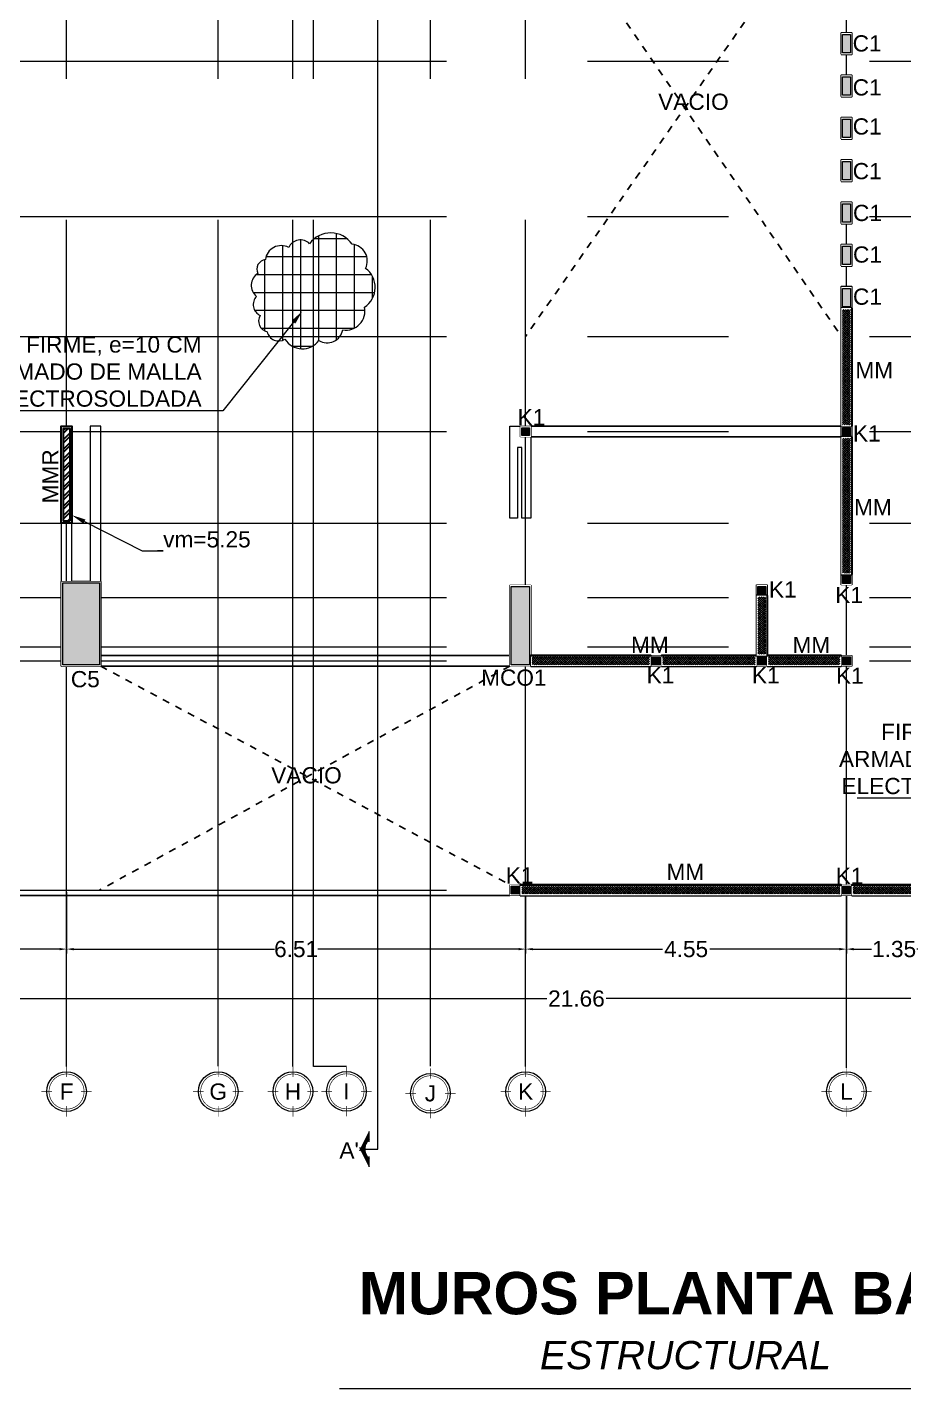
# Model space of a CAD drawing. Header units: metres. Extents: x 14 to 161, y 5 to 309.
# Drawn here: x 112.52 to 124.95, y 270.32 to 289.63 of the extents above; entities that cross this region are included whole.
import ezdxf
from ezdxf import colors
from ezdxf.entities.mleader import LeaderData, LeaderLine
from ezdxf.enums import TextEntityAlignment as Align
from ezdxf.math import Vec2, Vec3

# ---------------------------------------------------------------- set-up
doc = ezdxf.new("R2010")
doc.units = ezdxf.units.M
doc.set_wipeout_variables(frame=1)
doc.header["$PDMODE"] = 35
for name, pattern in [('ACAD_ISO05W100', [33, 24, -3, 0, -3, 0, -3]), ('CENTRO2', [0.9, 0.6, -0.1, 0.1, -0.1]), ('HIDDEN2', [4.7625, 3.175, -1.5875]), ('LÍNEAS_OCULTAS2', [0.1875, 0.125, -0.0625])]:
    doc.linetypes.add(name, pattern=pattern)
for name, color, linetype, lineweight in [('A-Acabados arquitectonicos', 254, 'Continuous', 20), ('E-Armado', 2, 'Continuous', 18), ('E-Burbuja eje', 5, 'Continuous', 15), ('E-Castillos', 3, 'Continuous', 5), ('E-Corte', 2, 'ACAD_ISO05W100', 20), ('E-Ejes', 1, 'CENTRO2', 9), ('E-Hatch', 1, 'Continuous', 5), ('E-Muro de Concreto', 5, 'Continuous', 30), ('E-Muro de Mamposteria', 5, 'Continuous', 30), ('E-Muro de Refuerzo', 3, 'Continuous', 30), ('E-Textos', 3, 'Continuous', 15), ('E-Titulos', 4, 'Continuous', 15)]:
    doc.layers.add(name, color=color, linetype=linetype, lineweight=lineweight)
for name, color, linetype in [('E-Columna', 3, 'Continuous'), ('E-Cotas', 2, 'Continuous'), ('E-Limites', 1, 'Continuous'), ('E-Vacio', 1, 'LÍNEAS_OCULTAS2')]:
    doc.layers.add(name, color=color, linetype=linetype)
doc.layers.add('E-Pretil', color=7, linetype='HIDDEN2', true_color=0xd6d6d6)
doc.styles.add('ARIAL', font='arial.ttf')
doc.styles.add('Geneeral 2', font='arial.ttf', dxfattribs={"height": 2.3})
doc.styles.add('General', font='arial.ttf', dxfattribs={"height": 2.3})
doc.styles.add('Subtitulos', font='', dxfattribs={"height": 4})
doc.styles.add('Texto_Minimo', font='arial.ttf', dxfattribs={"height": 1.8})
doc.styles.add('Titulos', font='', dxfattribs={"height": 6})
doc.styles.get('Subtitulos').set_extended_font_data('Arial', italic=True)
doc.styles.get('Titulos').set_extended_font_data('Arial', bold=True)
doc.dimstyles.new('Generales', dxfattribs={"dimscale": 0, "dimtxt": 2.3, "dimasz": 2, "dimexe": 1.25, "dimexo": 0.625, "dimtad": 0, "dimtih": 1, "dimtoh": 1, "dimzin": 1, "dimdsep": 46, "dimtxsty": 'General', "dimcen": 2, "dimclrd": 2, "dimclre": 2, "dimclrt": 3, "dimadec": 0, "dimazin": 0, "dimtfac": 1, "dimtmove": 0, "dimatfit": 3, "dimfxl": 1, "dimlwd": 13, "dimlwe": 13, "dimarcsym": 0})

# ---------------------------------------------------------------- blocks, each defined once
blk = doc.blocks.new('*D417')
at = {"layer": 'Defpoints', "color": 0, "ltscale": 0.5, "transparency": 16777216}
for p in [(109.479, 277.393), (113.079, 277.393), (113.079, 276.556)]:
    blk.add_point(p, dxfattribs=at)
at = {"layer": 'E-Cotas', "color": 2, "linetype": 'Continuous', "lineweight": 13, "ltscale": 0.5, "transparency": 16777216}
for p, q in [((109.479, 277.361), (109.479, 276.493)), ((113.079, 277.361), (113.079, 276.493)), ((109.579, 276.556), (110.949, 276.556)), ((112.979, 276.556), (111.608, 276.556))]:
    blk.add_line(p, q, dxfattribs=at)
at = {"layer": 'E-Cotas', "color": 2, "ltscale": 0.5, "transparency": 16777216}
for points in [[(109.579, 276.572), (109.579, 276.539), (109.479, 276.556)], [(112.979, 276.572), (112.979, 276.539), (113.079, 276.556)]]:
    blk.add_solid(points, dxfattribs=at)
at = {"layer": 'E-Cotas', "color": 3, "ltscale": 0.5, "transparency": 16777216, "insert": (111.279, 276.556), "char_height": 0.23, "attachment_point": 5, "style": 'General'}
blk.add_mtext('3.60', dxfattribs=at)
blk = doc.blocks.new('*D416')
at = {"layer": 'Defpoints', "color": 0, "ltscale": 0.5, "transparency": 16777216}
for p in [(113.079, 277.393), (119.589, 277.393), (119.589, 276.556)]:
    blk.add_point(p, dxfattribs=at)
at = {"layer": 'E-Cotas', "color": 2, "linetype": 'Continuous', "lineweight": 13, "ltscale": 0.5, "transparency": 16777216}
for p, q in [((113.079, 277.361), (113.079, 276.493)), ((119.589, 277.361), (119.589, 276.493)), ((113.179, 276.556), (116.025, 276.556)), ((119.489, 276.556), (116.642, 276.556))]:
    blk.add_line(p, q, dxfattribs=at)
at = {"layer": 'E-Cotas', "color": 2, "ltscale": 0.5, "transparency": 16777216}
for points in [[(113.179, 276.572), (113.179, 276.539), (113.079, 276.556)], [(119.489, 276.572), (119.489, 276.539), (119.589, 276.556)]]:
    blk.add_solid(points, dxfattribs=at)
at = {"layer": 'E-Cotas', "color": 3, "ltscale": 0.5, "transparency": 16777216, "insert": (116.334, 276.556), "char_height": 0.23, "attachment_point": 5, "style": 'General'}
blk.add_mtext('6.51', dxfattribs=at)
blk = doc.blocks.new('*D415')
at = {"layer": 'Defpoints', "color": 0, "ltscale": 0.5, "transparency": 16777216}
for p in [(119.589, 277.393), (124.139, 277.393), (124.139, 276.556)]:
    blk.add_point(p, dxfattribs=at)
at = {"layer": 'E-Cotas', "color": 2, "linetype": 'Continuous', "lineweight": 13, "ltscale": 0.5, "transparency": 16777216}
for p, q in [((119.589, 277.361), (119.589, 276.493)), ((124.139, 277.361), (124.139, 276.493)), ((119.689, 276.556), (121.528, 276.556)), ((124.039, 276.556), (122.199, 276.556))]:
    blk.add_line(p, q, dxfattribs=at)
at = {"layer": 'E-Cotas', "color": 2, "ltscale": 0.5, "transparency": 16777216}
for points in [[(119.689, 276.572), (119.689, 276.539), (119.589, 276.556)], [(124.039, 276.572), (124.039, 276.539), (124.139, 276.556)]]:
    blk.add_solid(points, dxfattribs=at)
at = {"layer": 'E-Cotas', "color": 3, "ltscale": 0.5, "transparency": 16777216, "insert": (121.864, 276.556), "char_height": 0.23, "attachment_point": 5, "style": 'General'}
blk.add_mtext('4.55', dxfattribs=at)
blk = doc.blocks.new('*D414')
at = {"layer": 'Defpoints', "color": 0, "ltscale": 0.5, "transparency": 16777216}
for p in [(124.139, 277.393), (125.489, 277.393), (125.489, 276.556)]:
    blk.add_point(p, dxfattribs=at)
at = {"layer": 'E-Cotas', "color": 2, "linetype": 'Continuous', "lineweight": 13, "ltscale": 0.5, "transparency": 16777216}
for p, q in [((124.139, 277.361), (124.139, 276.493)), ((125.489, 277.361), (125.489, 276.493)), ((124.239, 276.556), (124.494, 276.556)), ((125.389, 276.556), (125.134, 276.556))]:
    blk.add_line(p, q, dxfattribs=at)
at = {"layer": 'E-Cotas', "color": 2, "ltscale": 0.5, "transparency": 16777216}
for points in [[(124.239, 276.572), (124.239, 276.539), (124.139, 276.556)], [(125.389, 276.572), (125.389, 276.539), (125.489, 276.556)]]:
    blk.add_solid(points, dxfattribs=at)
at = {"layer": 'E-Cotas', "color": 3, "ltscale": 0.5, "transparency": 16777216, "insert": (124.814, 276.556), "char_height": 0.23, "attachment_point": 5, "style": 'General'}
blk.add_mtext('1.35', dxfattribs=at)
blk = doc.blocks.new('*D411')
at = {"layer": 'Defpoints', "color": 0, "ltscale": 0.5, "transparency": 16777216}
for p in [(109.479, 277.393), (131.139, 277.393), (131.139, 275.854)]:
    blk.add_point(p, dxfattribs=at)
at = {"layer": 'E-Cotas', "color": 2, "linetype": 'Continuous', "lineweight": 13, "ltscale": 0.5, "transparency": 16777216}
for p, q in [((109.479, 277.361), (109.479, 275.792)), ((131.139, 277.361), (131.139, 275.792)), ((109.579, 275.854), (119.887, 275.854)), ((131.039, 275.854), (120.73, 275.854))]:
    blk.add_line(p, q, dxfattribs=at)
at = {"layer": 'E-Cotas', "color": 2, "ltscale": 0.5, "transparency": 16777216}
for points in [[(109.579, 275.871), (109.579, 275.838), (109.479, 275.854)], [(131.039, 275.871), (131.039, 275.838), (131.139, 275.854)]]:
    blk.add_solid(points, dxfattribs=at)
at = {"layer": 'E-Cotas', "color": 3, "ltscale": 0.5, "transparency": 16777216, "insert": (120.309, 275.854), "char_height": 0.23, "attachment_point": 5, "style": 'General'}
blk.add_mtext('21.66', dxfattribs=at)
blk = doc.blocks.new('SEÑA')
at = {"layer": 'E-Corte', "color": 0}
for p, q in [((-1.1, -0.05), (0.1, 0.55)), ((-0.459, 0), (-1.1, 0)), ((-0.1, 0.55), (1.1, -0.05)), ((1.1, 0), (0.459, 0))]:
    blk.add_line(p, q, dxfattribs=at)
at = {"layer": 'E-Corte', "color": 16}
for p, q in [((-0.869, 0.038), (-0.558, 0.038)), ((-0.844, 0.05), (-0.546, 0.05)), ((-0.819, 0.062), (-0.533, 0.062)), ((-0.794, 0.075), (-0.52, 0.075)), ((-0.769, 0.088), (-0.505, 0.088)), ((-0.744, 0.1), (-0.491, 0.1)), ((-0.719, 0.113), (-0.475, 0.113)), ((-0.694, 0.125), (-0.458, 0.125)), ((-0.669, 0.138), (-0.441, 0.138)), ((-0.644, 0.15), (-0.422, 0.15)), ((-0.619, 0.163), (-0.402, 0.163)), ((-0.594, 0.175), (-0.381, 0.175)), ((-0.569, 0.188), (-0.358, 0.188)), ((-0.544, 0.2), (-0.333, 0.2)), ((-0.519, 0.212), (-0.305, 0.212)), ((-0.494, 0.225), (-0.274, 0.225)), ((-0.469, 0.237), (-0.238, 0.237)), ((-0.444, 0.25), (-0.195, 0.25)), ((-0.419, 0.263), (-0.139, 0.263)), ((-0.394, 0.275), (0.394, 0.275)), ((-0.369, 0.287), (0.369, 0.287)), ((-0.344, 0.3), (0.344, 0.3)), ((-0.319, 0.312), (0.319, 0.312)), ((-0.294, 0.325), (0.294, 0.325)), ((-0.269, 0.338), (0.269, 0.338)), ((-0.244, 0.35), (0.244, 0.35)), ((-0.219, 0.362), (0.219, 0.362)), ((-0.194, 0.375), (0.194, 0.375)), ((-0.169, 0.388), (0.169, 0.388)), ((-0.144, 0.4), (0.144, 0.4)), ((-0.119, 0.412), (0.119, 0.412)), ((-0.094, 0.425), (0.094, 0.425)), ((-0.069, 0.438), (0.069, 0.438)), ((-0.044, 0.45), (0.044, 0.45)), ((-0.019, 0.463), (0.019, 0.463)), ((0.139, 0.263), (0.419, 0.263)), ((0.195, 0.25), (0.444, 0.25)), ((0.238, 0.237), (0.469, 0.237)), ((0.274, 0.225), (0.494, 0.225)), ((0.305, 0.212), (0.519, 0.212)), ((0.333, 0.2), (0.544, 0.2)), ((0.358, 0.188), (0.569, 0.188)), ((0.381, 0.175), (0.594, 0.175)), ((0.402, 0.163), (0.619, 0.163)), ((0.422, 0.15), (0.644, 0.15)), ((0.441, 0.138), (0.669, 0.138)), ((0.458, 0.125), (0.694, 0.125)), ((0.475, 0.113), (0.719, 0.113)), ((0.491, 0.1), (0.744, 0.1)), ((0.505, 0.088), (0.769, 0.088)), ((0.52, 0.075), (0.794, 0.075)), ((0.533, 0.062), (0.819, 0.062)), ((0.546, 0.05), (0.844, 0.05)), ((0.558, 0.038), (0.869, 0.038))]:
    blk.add_line(p, q, dxfattribs=at)
at = {"layer": 'E-Corte', "color": 0}
blk.add_lwpolyline([(0, 0.472), (0.894, 0.025), (0.57, 0.025, 0.438529), (-0.57, 0.025), (-0.894, 0.025)], format="xyb", close=True, dxfattribs=at)
blk.add_arc((0, -0.5), 0.75, 36.8699, 143.1301, dxfattribs=at)
blk = doc.blocks.new('*U464')
at = {"layer": 'E-Castillos'}
blk.add_lwpolyline([(-0.075, -0.075), (-0.075, 0.075), (0.075, 0.075), (0.075, -0.075), (-0.075, -0.075)], dxfattribs=at)
blk.add_wipeout([(-0.075, -0.075), (0.075, -0.075), (0.075, 0.075), (-0.075, 0.075)])
at = {"layer": 'E-Hatch'}
h = blk.add_hatch(color=1, dxfattribs=at)
h.dxf.hatch_style = 1
h.paths.add_polyline_path([(-0.055, -0.055), (-0.055, 0.055), (0.055, 0.055), (0.055, -0.055)])
at = {"layer": 'E-Castillos'}
blk.add_lwpolyline([(-0.055, -0.055), (-0.055, 0.055), (0.055, 0.055), (0.055, -0.055)], close=True, dxfattribs=at)
blk = doc.blocks.new('*U461')
at = {"layer": 'E-Castillos'}
blk.add_lwpolyline([(-0.075, -1.125), (-0.075, 0.075), (0.485, 0.075), (0.485, -1.125), (-0.075, -1.125)], dxfattribs=at)
blk.add_wipeout([(-0.075, -1.125), (0.485, -1.125), (0.485, 0.075), (-0.075, 0.075)])
at = {"layer": 'E-Hatch'}
h = blk.add_hatch(color=1, dxfattribs=at)
h.dxf.hatch_style = 1
h.paths.add_polyline_path([(-0.055, -1.105), (-0.055, 0.055), (0.465, 0.055), (0.465, -1.105)])
at = {"layer": 'E-Castillos'}
blk.add_lwpolyline([(-0.055, -1.105), (-0.055, 0.055), (0.465, 0.055), (0.465, -1.105)], close=True, dxfattribs=at)
blk = doc.blocks.new('*U462')
at = {"layer": 'E-Castillos'}
blk.add_lwpolyline([(-0.075, -1.075), (-0.075, 0.075), (0.225, 0.075), (0.225, -1.075), (-0.075, -1.075)], dxfattribs=at)
blk.add_wipeout([(-0.075, -1.075), (0.225, -1.075), (0.225, 0.075), (-0.075, 0.075)])
at = {"layer": 'E-Hatch'}
h = blk.add_hatch(color=1, dxfattribs=at)
h.dxf.hatch_style = 1
h.paths.add_polyline_path([(-0.055, -1.055), (-0.055, 0.055), (0.205, 0.055), (0.205, -1.055)])
at = {"layer": 'E-Castillos'}
blk.add_lwpolyline([(-0.055, -1.055), (-0.055, 0.055), (0.205, 0.055), (0.205, -1.055)], close=True, dxfattribs=at)
blk = doc.blocks.new('*U463')
at = {"layer": 'E-Castillos'}
blk.add_lwpolyline([(-0.075, -0.225), (-0.075, 0.075), (0.075, 0.075), (0.075, -0.225), (-0.075, -0.225)], dxfattribs=at)
blk.add_wipeout([(-0.075, -0.225), (0.075, -0.225), (0.075, 0.075), (-0.075, 0.075)])
at = {"layer": 'E-Hatch'}
h = blk.add_hatch(color=1, dxfattribs=at)
h.dxf.hatch_style = 1
h.paths.add_polyline_path([(-0.055, -0.205), (-0.055, 0.055), (0.055, 0.055), (0.055, -0.205)])
at = {"layer": 'E-Castillos'}
blk.add_lwpolyline([(-0.055, -0.205), (-0.055, 0.055), (0.055, 0.055), (0.055, -0.205)], close=True, dxfattribs=at)
blk = doc.blocks.new('Titulos')
blk.add_line((49.05, -23.92), (-49.05, -23.92))
for tag, height, style, p in [('TÍTULO', 6, 'Titulos', (0, -16.93)), ('ESCALA', 1.8, 'Texto_Minimo', (-34.87, -25.79)), ('ACOTACIÓN', 1.8, 'Texto_Minimo', (34.43, -25.79))]:
    blk.add_attdef(tag, text='', height=height, dxfattribs=dict(style=style)).set_placement(p, align=Align.MIDDLE_CENTER)
blk = doc.blocks.new('*U681')
for points in [[(-0.843, -0.075), (0.832, -0.075), (0.832, 0.075), (-0.843, 0.075)], [(-0.823, -0.055), (0.812, -0.055), (0.812, 0.055), (-0.823, 0.055)]]:
    blk.add_lwpolyline(points, close=True)
blk.add_wipeout([(-0.843, -0.075), (0.832, -0.075), (0.832, 0.075), (-0.843, 0.075)])
at = {"linetype": 'ByBlock', "lineweight": 5}
h = blk.add_hatch(dxfattribs=at)
h.set_pattern_fill('ANSI37', color=5, scale=0.0069)
h.set_pattern_definition([(45, (-0.010353, -6e-18), (-0.01549094, 0.01549094), []), (135, (-0.010353, -6e-18), (-0.01549094, -0.01549094), [])])
h.paths.add_polyline_path([(0.812, -0.055), (0.812, 0.055), (-0.823, 0.055), (-0.823, -0.055)])
blk.add_line((-0.843, 0.075), (0.832, 0.075))
blk = doc.blocks.new('*U682')
for points in [[(-0.843, -0.075), (1.107, -0.075), (1.107, 0.075), (-0.843, 0.075)], [(-0.823, -0.055), (1.087, -0.055), (1.087, 0.055), (-0.823, 0.055)]]:
    blk.add_lwpolyline(points, close=True)
blk.add_wipeout([(-0.843, -0.075), (1.107, -0.075), (1.107, 0.075), (-0.843, 0.075)])
at = {"linetype": 'ByBlock', "lineweight": 5}
h = blk.add_hatch(dxfattribs=at)
h.set_pattern_fill('ANSI37', color=5, scale=0.0069)
h.set_pattern_definition([(45, (0.26385, 1e-16), (-0.01549094, 0.01549094), []), (135, (0.26385, 1e-16), (-0.01549094, -0.01549094), [])])
h.paths.add_polyline_path([(1.087, -0.055), (1.087, 0.055), (-0.823, 0.055), (-0.823, -0.055)])
blk.add_line((-0.843, 0.075), (1.107, 0.075))
blk = doc.blocks.new('*U683')
for points in [[(-0.843, -0.075), (6.007, -0.075), (6.007, 0.075), (-0.843, 0.075)], [(-0.823, -0.055), (5.987, -0.055), (5.987, 0.055), (-0.823, 0.055)]]:
    blk.add_lwpolyline(points, close=True)
blk.add_wipeout([(-0.843, -0.075), (6.007, -0.075), (6.007, 0.075), (-0.843, 0.075)])
at = {"linetype": 'ByBlock', "lineweight": 5}
h = blk.add_hatch(dxfattribs=at)
h.set_pattern_fill('ANSI37', color=5, scale=0.0069)
h.set_pattern_definition([(45, (5.164647, 3e-15), (-0.01549094, 0.01549094), []), (135, (5.164647, 3e-15), (-0.01549094, -0.01549094), [])])
h.paths.add_polyline_path([(5.987, -0.055), (5.987, 0.055), (-0.823, 0.055), (-0.823, -0.055)])
blk.add_line((-0.843, 0.075), (6.007, 0.075))
blk = doc.blocks.new('*U684')
for points in [[(-0.993, -0.075), (3.557, -0.075), (3.557, 0.075), (-0.993, 0.075)], [(-0.973, -0.055), (3.537, -0.055), (3.537, 0.055), (-0.973, 0.055)]]:
    blk.add_lwpolyline(points, close=True)
blk.add_wipeout([(-0.993, -0.075), (3.557, -0.075), (3.557, 0.075), (-0.993, 0.075)])
at = {"linetype": 'ByBlock', "lineweight": 5}
h = blk.add_hatch(dxfattribs=at)
h.set_pattern_fill('ANSI37', color=5, scale=0.0069)
h.set_pattern_definition([(45, (2.564547, 1e-15), (-0.01549094, 0.01549094), []), (135, (2.564547, 1e-15), (-0.01549094, -0.01549094), [])])
h.paths.add_polyline_path([(3.537, -0.055), (3.537, 0.055), (-0.973, 0.055), (-0.973, -0.055)])
blk.add_line((-0.993, 0.075), (3.557, 0.075))
blk = doc.blocks.new('*U688')
for points in [[(-0.843, -0.075), (0.207, -0.075), (0.207, 0.075), (-0.843, 0.075)], [(-0.823, -0.055), (0.187, -0.055), (0.187, 0.055), (-0.823, 0.055)]]:
    blk.add_lwpolyline(points, close=True)
blk.add_wipeout([(-0.843, -0.075), (0.207, -0.075), (0.207, 0.075), (-0.843, 0.075)])
at = {"linetype": 'ByBlock', "lineweight": 5}
h = blk.add_hatch(dxfattribs=at)
h.set_pattern_fill('ANSI37', color=5, scale=0.0069)
h.set_pattern_definition([(45, (-0.635375, -4e-16), (-0.01549094, 0.01549094), []), (135, (-0.635375, -4e-16), (-0.01549094, -0.01549094), [])])
h.paths.add_polyline_path([(0.187, -0.055), (0.187, 0.055), (-0.823, 0.055), (-0.823, -0.055)])
blk.add_line((-0.843, 0.075), (0.207, 0.075))
blk = doc.blocks.new('*U687')
for points in [[(-0.843, -0.075), (0.507, -0.075), (0.507, 0.075), (-0.843, 0.075)], [(-0.823, -0.055), (0.487, -0.055), (0.487, 0.055), (-0.823, 0.055)]]:
    blk.add_lwpolyline(points, close=True)
blk.add_wipeout([(-0.843, -0.075), (0.507, -0.075), (0.507, 0.075), (-0.843, 0.075)])
at = {"linetype": 'ByBlock', "lineweight": 5}
h = blk.add_hatch(dxfattribs=at)
h.set_pattern_fill('ANSI37', color=5, scale=0.0069)
h.set_pattern_definition([(45, (-0.33523, -2e-16), (-0.01549094, 0.01549094), []), (135, (-0.33523, -2e-16), (-0.01549094, -0.01549094), [])])
h.paths.add_polyline_path([(0.487, -0.055), (0.487, 0.055), (-0.823, 0.055), (-0.823, -0.055)])
blk.add_line((-0.843, 0.075), (0.507, 0.075))
blk = doc.blocks.new('*U686')
for points in [[(-0.843, -0.075), (0.857, -0.075), (0.857, 0.075), (-0.843, 0.075)], [(-0.823, -0.055), (0.837, -0.055), (0.837, 0.055), (-0.823, 0.055)]]:
    blk.add_lwpolyline(points, close=True)
blk.add_wipeout([(-0.843, -0.075), (0.857, -0.075), (0.857, 0.075), (-0.843, 0.075)])
at = {"linetype": 'ByBlock', "lineweight": 5}
h = blk.add_hatch(dxfattribs=at)
h.set_pattern_fill('ANSI37', color=5, scale=0.0069)
h.set_pattern_definition([(45, (0.014547, 8e-18), (-0.01549094, 0.01549094), []), (135, (0.014547, 8e-18), (-0.01549094, -0.01549094), [])])
h.paths.add_polyline_path([(0.837, -0.055), (0.837, 0.055), (-0.823, 0.055), (-0.823, -0.055)])
blk.add_line((-0.843, 0.075), (0.857, 0.075))
blk = doc.blocks.new('*U689')
for points in [[(-0.493, -0.075), (0.357, -0.075), (0.357, 0.075), (-0.493, 0.075)], [(-0.473, -0.055), (0.337, -0.055), (0.337, 0.055), (-0.473, 0.055)]]:
    blk.add_lwpolyline(points, close=True)
blk.add_wipeout([(-0.493, -0.075), (0.357, -0.075), (0.357, 0.075), (-0.493, 0.075)])
at = {"linetype": 'ByBlock', "lineweight": 5}
h = blk.add_hatch(dxfattribs=at)
h.set_pattern_fill('ANSI37', color=5, scale=0.0069)
h.set_pattern_definition([(45, (-0.13601, -8e-17), (-0.0154909, 0.0154909), []), (135, (-0.13601, -8e-17), (-0.0154909, -0.0154909), [])])
h.paths.add_polyline_path([(0.337, -0.055), (0.337, 0.055), (-0.473, 0.055), (-0.473, -0.055)])
blk.add_line((-0.493, 0.075), (0.357, 0.075))
blk = doc.blocks.new('k-burb-colmn')
at = {"const_width": 0.00024}
blk.add_lwpolyline([(-0.00663, 0, 1), (0.00663, 0, 1)], format="xyb", close=True, dxfattribs=at)
blk.add_lwpolyline([(-0.00663, 0, 1), (0.00663, 0, 1)], format="xyb", close=True, dxfattribs=at)
for points in [[(0, 0.0055), (0, 0.0095)], [(0, 0.0055), (0, 0.0095)], [(-0.0055, 0), (-0.0095, 0)], [(-0.0055, 0), (-0.0095, 0)], [(0.0055, 0), (0.0095, 0)], [(0.0055, 0), (0.0095, 0)], [(0, -0.0055), (0, -0.0095)], [(0, -0.0055), (0, -0.0095)]]:
    blk.add_lwpolyline(points, dxfattribs=at)
at = {"linetype": 'Continuous'}
blk.add_circle((0, 0), 0.0075, dxfattribs=at)
blk.add_circle((0, 0), 0.0075, dxfattribs=at)
at = {"color": 2, "style": 'ARIAL'}
blk.add_attdef('NUM', text='', height=0.023, dxfattribs=at).set_placement((0.00124, 0.00008), align=Align.MIDDLE_CENTER)
blk = doc.blocks.new('*U745')
blk.add_wipeout([(-0.075, -0.65), (0.075, -0.65), (0.075, 0.725), (-0.075, 0.725)])
at = {"ltscale": 0.5}
h = blk.add_hatch(dxfattribs=at)
h.set_pattern_fill('ANSI32', color=5, scale=0.01)
h.set_pattern_definition([(45, (0, 0.07518), (-0.067352, 0.067352), []), (45, (0.0449, 0.07518), (-0.067352, 0.067352), [])])
h.paths.add_polyline_path([(0.045, -0.62), (-0.045, -0.62), (-0.045, 0.695), (0.045, 0.695)])
for points in [[(0.075, -0.65), (-0.075, -0.65), (-0.075, 0.725), (0.075, 0.725)], [(0.045, -0.62), (-0.045, -0.62), (-0.045, 0.695), (0.045, 0.695)]]:
    blk.add_lwpolyline(points, close=True, dxfattribs=at)

msp = doc.modelspace()

# ---------------------------------------------------------------- hatches: boundary and pattern name
at = {"layer": 'E-Armado'}
h = msp.add_hatch(dxfattribs=at)
h.set_pattern_fill('NET', color=2, scale=0.08, style=0)
h.set_pattern_definition([(360, (-4490.65245, 55.74265), (6e-17, 0.254), []), (90, (-4490.65245, 55.74265), (-0.254, 8e-17), [])])
h.paths.add_polyline_path([(116.52566, 286.55639, 0.52056705), (116.22822, 286.50355, 0.52056705), (115.89773, 286.33182, 0.52056705), (115.79197, 286.13366, 0.52056705), (115.77214, 285.81001, 0.52056705), (115.82502, 285.5392, 0.52056705), (115.92417, 285.30802, 0.52056705), (116.17534, 285.20234, 0.52056705), (116.65786, 285.18253, 0.52056705), (116.99496, 285.33445, 0.52056705), (117.30562, 285.6581, 0.52056705), (117.31884, 286.20632, 0.52056705), (117.12716, 286.54979, 0.52056705)])

# ---------------------------------------------------------------- linework, layer by layer
at = {"layer": 'A-Acabados arquitectonicos', "ltscale": 100}
for points in [[(113.15361, 283.96754), (113.00361, 283.96754), (113.00361, 280.56754), (113.56361, 280.56254), (113.56361, 283.96754), (113.41361, 283.96754), (113.41361, 281.76754), (113.15361, 281.76754)], [(119.36361, 282.66754), (119.36361, 283.96754), (119.66361, 283.96754), (119.66361, 282.66754), (119.53361, 282.66754), (119.53361, 283.66754), (119.47361, 283.66754), (119.47361, 282.66754)]]:
    msp.add_lwpolyline(points, close=True, dxfattribs=at)
at = {"layer": 'E-Armado', "color": 3}
msp.add_lwpolyline([(116.52566, 286.55639, 0.52056705), (116.22822, 286.50355, 0.52056705), (115.89773, 286.33182, 0.52056705), (115.79197, 286.13366, 0.52056705), (115.77214, 285.81001, 0.52056705), (115.82502, 285.5392, 0.52056705), (115.92417, 285.30802, 0.52056705), (116.17534, 285.20234, 0.52056705), (116.65786, 285.18253, 0.52056705), (116.99496, 285.33445, 0.52056705), (117.30562, 285.6581, 0.52056705), (117.31884, 286.20632, 0.52056705), (117.12716, 286.54979, 0.52056705)], format="xyb", close=True, dxfattribs=at)
at = {"layer": 'E-Castillos'}
msp.add_lwpolyline([(124.06361, 285.64254), (124.06361, 285.94254), (124.21361, 285.94254), (124.21361, 285.64254), (124.06361, 285.64254)], dxfattribs=at)
at = {"layer": 'E-Corte', "color": 2}
msp.add_lwpolyline([(117.24964, 273.7206), (117.49104, 273.7206), (117.49104, 302.22128), (117.24964, 302.22128)], dxfattribs=at)
at = {"layer": 'E-Ejes', "ltscale": 20}
for points in [[(113.07861, 274.89254), (113.07861, 301.11958)], [(115.22861, 274.89596), (115.22861, 301.11958)], [(116.28861, 274.89254), (116.28861, 301.11958)], [(117.04737, 274.89254), (116.57861, 274.89254), (116.57861, 301.11958), (117.04737, 301.11958)], [(118.23861, 274.89596), (118.23861, 301.11958)], [(119.58861, 274.89254), (119.58861, 301.11958)], [(124.13861, 274.87198), (124.13861, 301.11958)], [(106.4666, 289.14254), (134.31684, 289.14254)], [(106.4666, 286.94254), (134.31684, 286.94254)], [(106.4666, 285.24254), (134.31684, 285.24254)], [(106.4666, 283.89254), (134.31684, 283.89254)], [(106.4666, 282.59254), (134.31684, 282.59254)], [(106.4666, 281.54254), (134.31684, 281.54254)], [(106.4666, 280.84254), (134.31684, 280.84254)], [(105.94855, 280.50619), (106.4666, 280.50619), (106.4666, 280.64294), (134.31684, 280.64294), (134.31684, 280.50619), (134.83489, 280.50619)], [(106.4666, 277.39254), (134.31684, 277.39254)]]:
    msp.add_lwpolyline(points, dxfattribs=at)
at = {"layer": 'E-Limites', "color": 1}
msp.add_line((109.40362, 277.31754), (119.36361, 277.31754), dxfattribs=at)
at = {"layer": 'E-Muro de Mamposteria', "ltscale": 100}
for points in [[(124.06361, 289.24254), (124.21361, 289.24254), (124.21361, 289.54254), (124.06361, 289.54254)], [(124.06361, 288.64254), (124.21361, 288.64254), (124.21361, 288.94254), (124.06361, 288.94254)], [(124.06361, 288.04254), (124.21361, 288.04254), (124.21361, 288.34254), (124.06361, 288.34254)], [(124.06361, 287.44254), (124.21361, 287.44254), (124.21361, 287.74254), (124.06361, 287.74254)], [(124.06361, 286.84254), (124.21361, 286.84254), (124.21361, 287.14254), (124.06361, 287.14254)], [(124.06361, 286.24254), (124.21361, 286.24254), (124.21361, 286.54254), (124.06361, 286.54254)], [(124.06361, 285.64254), (124.21361, 285.64254), (124.21361, 285.94254), (124.06361, 285.94254)]]:
    msp.add_lwpolyline(points, close=True, dxfattribs=at)
at = {"layer": 'E-Pretil', "ltscale": 100}
for points in [[(119.66361, 283.96754), (124.06361, 283.96754), (124.06361, 283.81754), (119.66361, 283.81754)], [(113.56361, 280.71754), (119.36361, 280.71754), (119.36361, 280.56754), (113.56361, 280.56754)]]:
    msp.add_lwpolyline(points, close=True, dxfattribs=at)

# ---------------------------------------------------------------- block references
at = {"layer": 'E-Burbuja eje', "linetype": 'ByBlock'}
ref = msp.add_blockref('k-burb-colmn', (113.07861, 274.53629), dxfattribs=dict(at, xscale=37.49999999999999, yscale=37.49999999999999, zscale=37.49999999999999))
ref.add_attrib('NUM', 'F', dxfattribs={"layer": '0', "color": 2, "height": 0.23, "style": 'ARIAL'}).set_placement((113.07861, 274.53629), align=Align.MIDDLE_CENTER)
ref = msp.add_blockref('k-burb-colmn', (115.22861, 274.53629), dxfattribs=dict(at, xscale=37.49999999999999, yscale=37.49999999999999, zscale=37.49999999999999))
ref.add_attrib('NUM', 'G', dxfattribs={"layer": '0', "color": 2, "height": 0.23, "style": 'ARIAL'}).set_placement((115.22861, 274.53629), align=Align.MIDDLE_CENTER)
ref = msp.add_blockref('k-burb-colmn', (116.28861, 274.53629), dxfattribs=dict(at, xscale=37.49999999999999, yscale=37.49999999999999, zscale=37.49999999999999))
ref.add_attrib('NUM', 'H', dxfattribs={"layer": '0', "color": 2, "height": 0.23, "style": 'ARIAL'}).set_placement((116.28861, 274.53629), align=Align.MIDDLE_CENTER)
ref = msp.add_blockref('k-burb-colmn', (117.04737, 274.53971), dxfattribs=dict(at, xscale=37.49999999999999, yscale=37.49999999999999, zscale=37.49999999999999))
ref.add_attrib('NUM', 'I', dxfattribs={"layer": '0', "color": 2, "height": 0.23, "style": 'ARIAL'}).set_placement((117.04737, 274.53971), align=Align.MIDDLE_CENTER)
ref = msp.add_blockref('k-burb-colmn', (118.23861, 274.51196), dxfattribs=dict(at, xscale=37.49999999999999, yscale=37.49999999999999, zscale=37.49999999999999))
ref.add_attrib('NUM', 'J', dxfattribs={"layer": '0', "color": 2, "height": 0.23, "style": 'ARIAL'}).set_placement((118.23861, 274.51196), align=Align.MIDDLE_CENTER)
ref = msp.add_blockref('k-burb-colmn', (119.58861, 274.53629), dxfattribs=dict(at, xscale=37.49999999999999, yscale=37.49999999999999, zscale=37.49999999999999))
ref.add_attrib('NUM', 'K', dxfattribs={"layer": '0', "color": 2, "height": 0.23, "style": 'ARIAL'}).set_placement((119.58861, 274.53629), align=Align.MIDDLE_CENTER)
ref = msp.add_blockref('k-burb-colmn', (124.13861, 274.53629), dxfattribs=dict(at, xscale=37.49999999999999, yscale=37.49999999999999, zscale=37.49999999999999))
ref.add_attrib('NUM', 'L', dxfattribs={"layer": '0', "color": 2, "height": 0.23, "style": 'ARIAL'}).set_placement((124.13861, 274.53629), align=Align.MIDDLE_CENTER)
at = {"layer": 'E-Corte', "color": 2, "ltscale": 0.01, "xscale": 0.2287611696416008, "yscale": 0.2287611696416008, "zscale": 0.2287611696416008, "rotation": 90}
msp.add_blockref('SEÑA', (117.36402, 273.7206), dxfattribs=at)
at = {"layer": 'E-Titulos', "color": 4, "ltscale": 0.5}
ref = msp.add_blockref('Titulos', (121.85575, 272.71551), dxfattribs=dict(at, xscale=0.1, yscale=0.1, zscale=0.1))
ref.add_attrib('SUBTÍTULO', 'ESTRUCTURAL', dxfattribs={"layer": '0', "ltscale": 0.5, "height": 0.4, "style": 'Subtitulos'}).set_placement((121.85575, 270.80077), align=Align.MIDDLE_CENTER)
ref.add_attrib('TÍTULO', 'MUROS PLANTA BAJA', dxfattribs={"layer": '0', "ltscale": 0.5, "height": 0.6, "style": 'Titulos'}).set_placement((121.85575, 271.67885), align=Align.MIDDLE_CENTER)

# ---------------------------------------------------------------- texts
at = {"layer": 'E-Textos', "ltscale": 0.5, "char_height": 0.23, "attachment_point": 1, "style": 'General'}
for s, insert, width in [('C1', (124.22591, 289.51127), 0.08), ('C1', (124.22662, 288.88763), 0.08), ('VACIO', (121.46848, 288.68365), 1.116979), ('C1', (124.22662, 288.33374), 0.08), ('C1', (124.22662, 287.70067), 0.08), ('C1', (124.23072, 287.10749), 0.08), ('C1', (124.23072, 286.51811), 0.08), ('C1', (124.23072, 285.9208), 0.08), ('K1', (119.47519, 284.21128), 0.08), ('K1', (124.23027, 283.98182), 0.08), ('K1', (123.03919, 281.76969), 0.08), ('K1', (123.97965, 281.69081), 0.08), ('C5', (113.13906, 280.49801), 0.08), ('MCO1', (118.95734, 280.51987), 0.08), ('K1', (121.30423, 280.55394), 0.08), ('K1', (122.79753, 280.5533), 0.08), ('K1', (123.98972, 280.54737), 0.08), ('VACIO', (115.98083, 279.13516), 1.116979), ('K1', (119.30646, 277.71496), 0.08), ('K1', (123.98492, 277.70837), 0.08), ("\\pxqc;A'", (116.96034, 273.81696), 0.2499252)]:
    msp.add_mtext(s, dxfattribs=dict(at, insert=insert, width=width))

# ---------------------------------------------------------------- dimensions: what is measured, and where the dimension line sits
at = {"layer": 'E-Cotas', "ltscale": 0.5}
for base, p1, p2, picture, middle in [((113.07861, 276.5558), (109.47862, 277.39254), (113.07861, 277.39254), '*D417', (111.27862, 276.5558)), ((131.13861, 275.85428), (109.47862, 277.39254), (131.13861, 277.39254), '*D411', (120.30862, 275.85428)), ((119.58861, 276.5558), (113.07861, 277.39254), (119.58861, 277.39254), '*D416', (116.33361, 276.5558)), ((124.13861, 276.5558), (119.58861, 277.39254), (124.13861, 277.39254), '*D415', (121.86361, 276.5558)), ((125.48861, 276.5558), (124.13861, 277.39254), (125.48861, 277.39254), '*D414', (124.81361, 276.5558))]:
    dim = msp.add_linear_dim(base=base, p1=p1, p2=p2, dimstyle='Generales', override={"dimscale": 0, "dimtxt": 1.15, "dimasz": 1, "dimexe": 0.625, "dimexo": 0.3125, "dimgap": 0.3125, "dimcen": 1, "dimtix": 1, "dimtofl": 1, "dimtmove": 0, "dimatfit": 3}, dxfattribs=at)
    dim.commit()
    dim.dimension.update_dxf_attribs({"geometry": picture, "text_midpoint": middle})

# ---------------------------------------------------------------- leaders
ml = msp.add_multileader_mtext('Standard', dxfattribs=at)
ml.set_content('{\\C3;FIRME, e=10 CM\\PARMADO DE MALLA\\PELECTROSOLDADA}', color=3, style='General')
ml.set_leader_properties(color=2, linetype='Continuous', lineweight=15)
ml.build(insert=Vec2(0, 0))
ml.multileader.update_dxf_attribs({"text_left_attachment_type": 5, "text_right_attachment_type": 5, "dogleg_length": 3, "arrow_head_size": 0.2, "scale": 0.1})
ctx = ml.context
ctx.base_point, ctx.scale, ctx.char_height, ctx.arrow_head_size, ctx.landing_gap_size, ctx.plane_origin = Vec3(111.90439, 284.18779), 0.1, 0.23, 0.2, 0, Vec3(116.84475, 287.00744)
ctx.left_attachment, ctx.right_attachment, ctx.text_align_type = 5, 5, 2
notes = []
notes.append((ctx, [(0, (1, 1, 0), (115.29371, 284.18779), (-1, 0), 0.3, [(0, [(116.4223, 285.60044)], 0, [])])]))
ctx.mtext.insert, ctx.mtext.alignment, ctx.mtext.flow_direction = Vec3(114.99371, 285.24254), 3, 5
for ctx, leaders in notes:
    for number, flags, end, landing, length, lines in leaders:
        leader = LeaderData()
        leader.index, (leader.has_last_leader_line, leader.has_dogleg_vector, leader.attachment_direction) = number, flags
        leader.last_leader_point, leader.dogleg_vector, leader.dogleg_length = Vec3(end), Vec3(landing), length
        for number, points, colour, breaks in lines:
            line = LeaderLine()
            line.index, line.vertices, line.color, line.breaks = number, Vec3.list(points), colors.encode_raw_color(colour), breaks
            leader.lines.append(line)
        ctx.leaders.append(leader)

# ---------------------------------------------------------------- next in the draw order: block references
at = {"layer": 'E-Castillos', "ltscale": 0.5}
for p in [(119.58871, 283.89254), (124.13871, 283.89254), (124.13871, 281.79334), (122.93873, 281.64334), (121.43861, 280.64254), (122.93873, 280.64268), (124.13871, 280.64294), (119.43871, 277.39254), (124.13861, 277.39254)]:
    msp.add_blockref('*U464', p, dxfattribs=at)
at = {"layer": 'E-Columna', "ltscale": 0.5}
for name, p in [('*U463', (124.13871, 289.46754)), ('*U463', (124.13871, 288.86754)), ('*U463', (124.13871, 288.26754)), ('*U463', (124.13871, 287.66754)), ('*U463', (124.13871, 287.06754)), ('*U463', (124.13871, 286.46754)), ('*U463', (124.13871, 285.86754)), ('*U461', (113.07871, 281.69219))]:
    msp.add_blockref(name, p, dxfattribs=at)
at = {"layer": 'E-Muro de Concreto', "ltscale": 0.5}
msp.add_blockref('*U462', (119.43861, 281.64219), dxfattribs=at)
at = {"layer": 'E-Muro de Refuerzo', "ltscale": 0.5}
msp.add_blockref('*U745', (113.07861, 283.24237), dxfattribs=at)

# ---------------------------------------------------------------- next in the draw order: linework, layer by layer
at = {"layer": 'E-Vacio', "ltscale": 0.5}
for p, q in [((124.06351, 291.66754), (119.58861, 285.24254)), ((119.66351, 291.66772), (124.06351, 285.24254)), ((119.36351, 280.56754), (113.54371, 277.39254)), ((113.56361, 280.56754), (119.36361, 277.46754))]:
    msp.add_line(p, q, dxfattribs=at)

# ---------------------------------------------------------------- next in the draw order: block references
at = {"layer": 'E-Muro de Mamposteria', "rotation": 270}
msp.add_blockref('*U682', (124.13861, 282.97487), dxfattribs=at)
at = {"layer": 'E-Muro de Mamposteria'}
for name, p in [('*U686', (120.50629, 280.64294)), ('*U687', (122.35619, 280.64254))]:
    msp.add_blockref(name, p, dxfattribs=at)

# ---------------------------------------------------------------- next in the draw order: texts
at = {"layer": 'E-Textos', "ltscale": 0.5, "insert": (112.73276, 282.87474), "char_height": 0.23, "width": 0.08, "attachment_point": 1, "rotation": 90, "style": 'Geneeral 2'}
msp.add_mtext('MMR', dxfattribs=at)

# ---------------------------------------------------------------- next in the draw order: leaders
at = {"layer": 'E-Cotas', "color": 30, "ltscale": 0.5, "true_color": 0xf26722}
ml = msp.add_multileader_mtext('Standard', dxfattribs=at)
ml.set_content('vm=5.25', color=3, style='General')
ml.set_leader_properties(color=2, linetype='Continuous', lineweight=15)
ml.build(insert=Vec2(0, 0))
ml.multileader.update_dxf_attribs({"text_left_attachment_type": 5, "text_right_attachment_type": 5, "dogleg_length": 3, "arrow_head_size": 0.2, "scale": 0.1})
ctx = ml.context
ctx.base_point, ctx.scale, ctx.char_height, ctx.arrow_head_size, ctx.landing_gap_size, ctx.plane_origin = Vec3(114.4487, 282.20348), 0.1, 0.23, 0.2, 0, Vec3(113.56361, 282.85385)
ctx.left_attachment, ctx.right_attachment = 5, 5
notes = []
notes.append((ctx, [(0, (1, 1, 0), (114.1487, 282.20348), (1, 0), 0.3, [(0, [(113.15361, 282.70785)], 0, [])])]))
ctx.mtext.insert, ctx.mtext.width, ctx.mtext.flow_direction = Vec3(114.4487, 282.48043), 0.7777012, 5
at = {"layer": 'E-Cotas', "ltscale": 0.5}
ml = msp.add_multileader_mtext('Standard', dxfattribs=at)
ml.set_content('{\\C3;FIRME, e=10 CM\\PARMADO DE MALLA\\PELECTROSOLDADA}', color=3, style='General')
ml.set_leader_properties(color=2, linetype='Continuous', lineweight=15)
ml.build(insert=Vec2(0, 0))
ml.multileader.update_dxf_attribs({"text_left_attachment_type": 5, "text_right_attachment_type": 5, "dogleg_length": 3, "arrow_head_size": 0.2, "scale": 0.1})
ctx = ml.context
ctx.base_point, ctx.scale, ctx.char_height, ctx.arrow_head_size, ctx.landing_gap_size, ctx.plane_origin = Vec3(124.03107, 278.69532), 0.1, 0.23, 0.2, 0, Vec3(128.97142, 281.51496)
ctx.left_attachment, ctx.right_attachment, ctx.text_align_type = 5, 5, 2
notes.append((ctx, [(0, (1, 1, 0), (127.42038, 278.69532), (-1, 0), 0.3, [(0, [(128.77257, 281.04599)], 0, [])])]))
ctx.mtext.insert, ctx.mtext.alignment, ctx.mtext.flow_direction = Vec3(127.12038, 279.75006), 3, 5
for ctx, leaders in notes:
    for number, flags, end, landing, length, lines in leaders:
        leader = LeaderData()
        leader.index, (leader.has_last_leader_line, leader.has_dogleg_vector, leader.attachment_direction) = number, flags
        leader.last_leader_point, leader.dogleg_vector, leader.dogleg_length = Vec3(end), Vec3(landing), length
        for number, points, colour, breaks in lines:
            line = LeaderLine()
            line.index, line.vertices, line.color, line.breaks = number, Vec3.list(points), colors.encode_raw_color(colour), breaks
            leader.lines.append(line)
        ctx.leaders.append(leader)

# ---------------------------------------------------------------- next in the draw order: block references
at = {"layer": 'E-Muro de Mamposteria', "rotation": 270}
msp.add_blockref('*U681', (124.13861, 284.79987), dxfattribs=at)
at = {"layer": 'E-Muro de Mamposteria'}
for name, p in [('*U688', (123.85631, 280.64268)), ('*U684', (120.50629, 277.39254)), ('*U683', (125.05619, 277.39254))]:
    msp.add_blockref(name, p, dxfattribs=at)

# ---------------------------------------------------------------- next in the draw order: texts
at = {"layer": 'E-Textos', "ltscale": 0.5, "char_height": 0.23, "width": 0.08, "attachment_point": 1, "style": 'General'}
for insert in [(124.24594, 282.93522), (121.08339, 280.98448)]:
    msp.add_mtext('MM', dxfattribs=dict(at, insert=insert))

# ---------------------------------------------------------------- next in the draw order: block references
at = {"layer": 'E-Muro de Mamposteria', "rotation": 270}
msp.add_blockref('*U689', (122.93863, 281.075), dxfattribs=at)

# ---------------------------------------------------------------- next in the draw order: texts
at = {"layer": 'E-Textos', "ltscale": 0.5, "char_height": 0.23, "width": 0.08, "attachment_point": 1, "style": 'General'}
for insert in [(124.26527, 284.87903), (123.37264, 280.98286), (121.58588, 277.76583)]:
    msp.add_mtext('MM', dxfattribs=dict(at, insert=insert))

doc.saveas('drawing.dxf')
